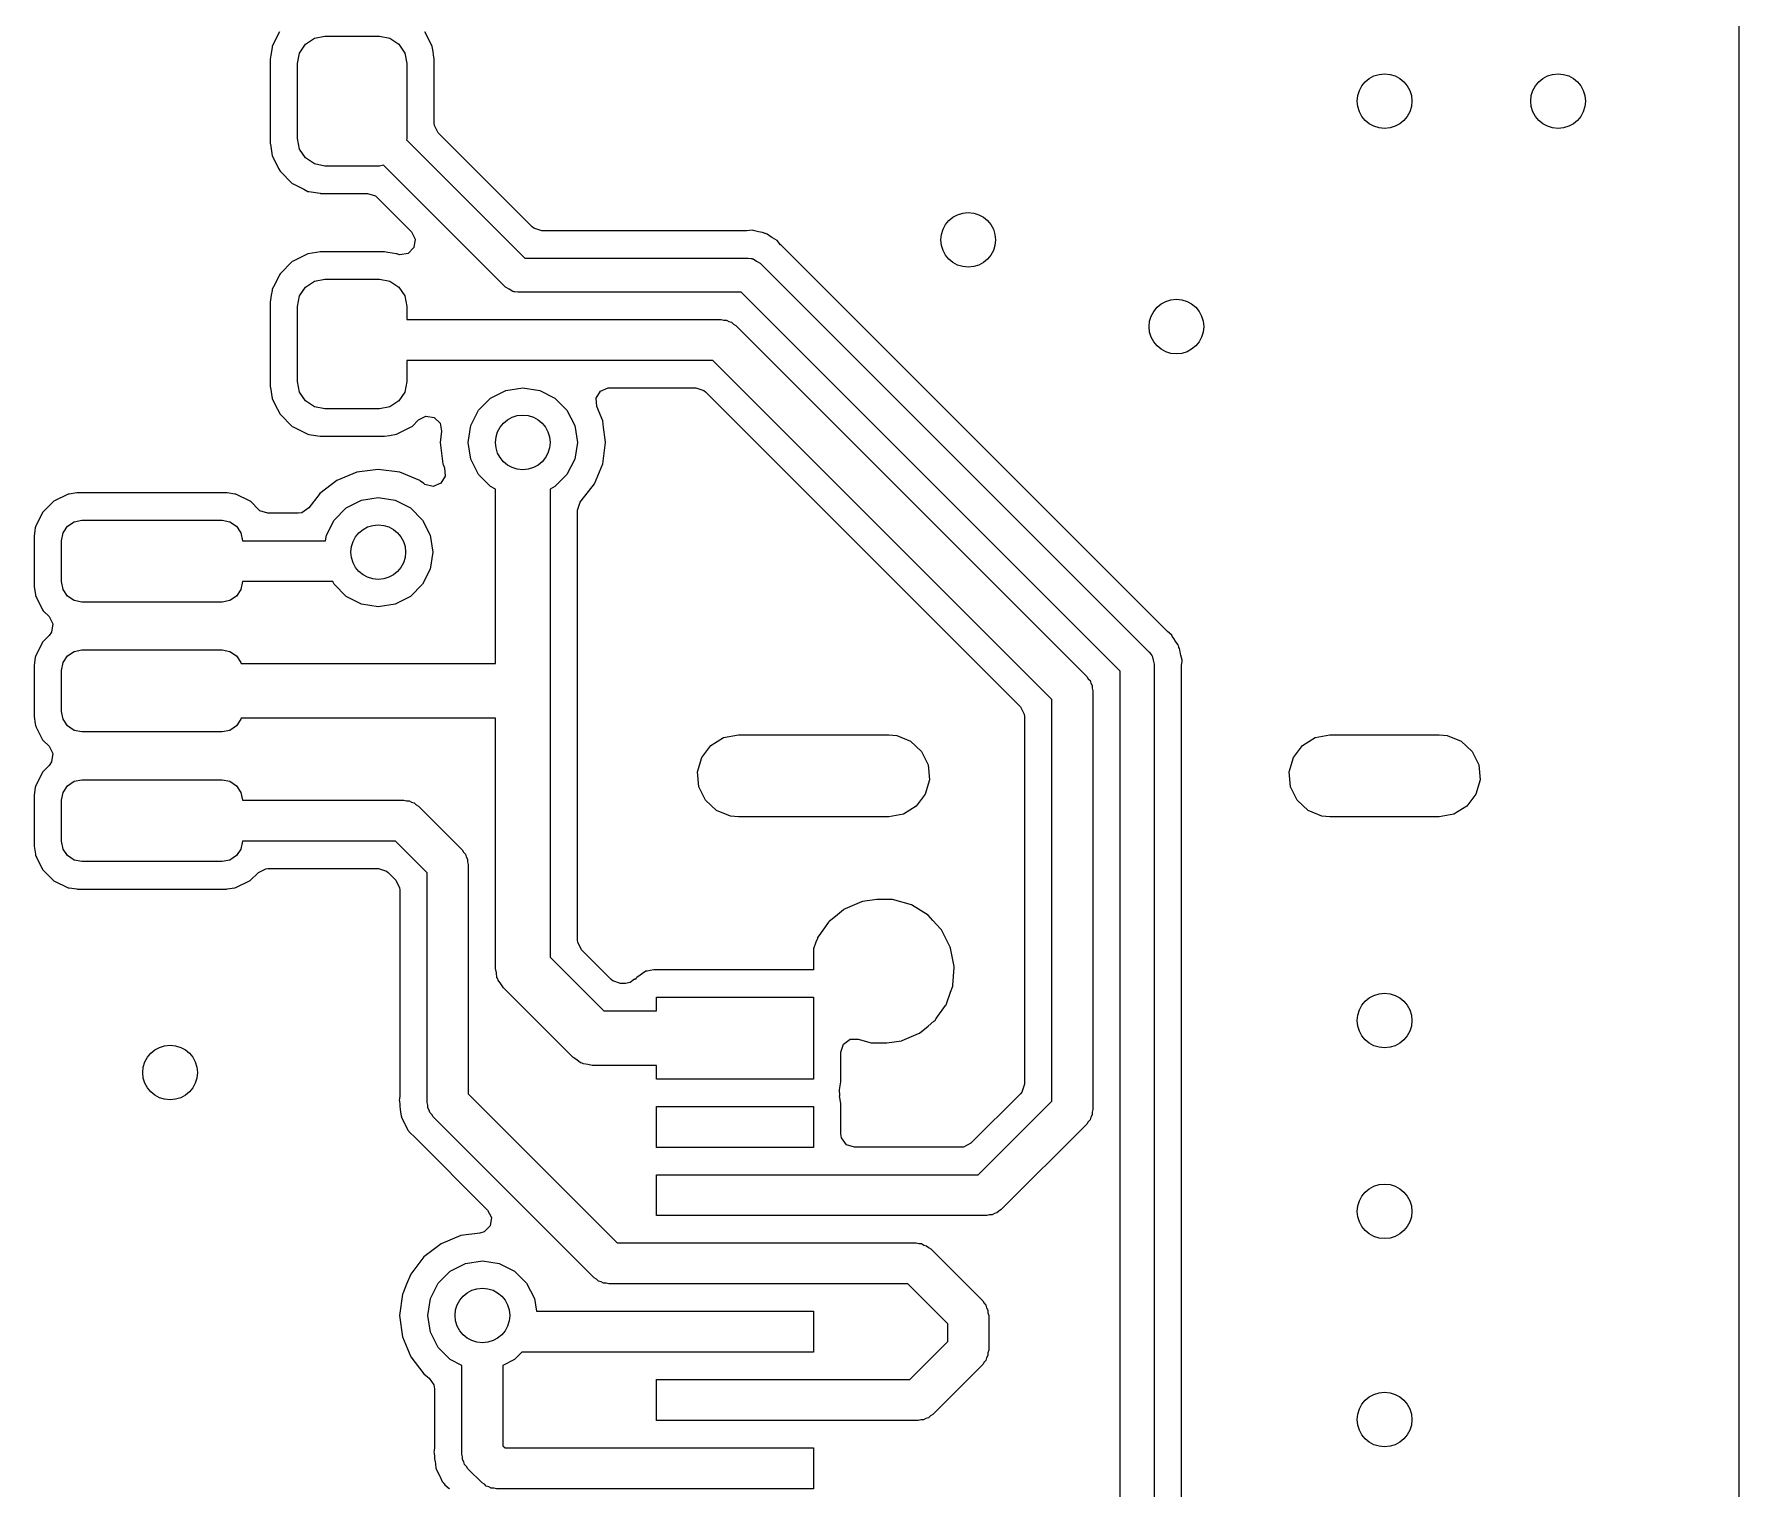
# Model space of a CAD drawing. Extents: x 3.91 to 7.47, y -4.88 to -2.92.
# Drawn here: x 6.9795 to 7.4708, y -4.6675 to -4.2482 of the extents above; entities that cross this region are included whole.
import ezdxf

# ---------------------------------------------------------------- set-up
doc = ezdxf.new("R2010")
doc.units = 0
doc.header["$MEASUREMENT"] = 0
doc.layers.add('BLACK', color=7, linetype='CONTINUOUS')

msp = doc.modelspace()

# ---------------------------------------------------------------- linework, layer by layer
at = {"layer": 'BLACK', "linetype": 'CONTINUOUS'}
for p, q in [((7.47078, -2.91931), (7.47078, -4.87573)), ((7.05023, -4.24758), (7.0486, -4.25076)), ((7.05771, -4.25112), (7.06027, -4.24942)), ((7.06027, -4.24942), (7.06328, -4.24882)), ((7.06328, -4.24882), (7.07903, -4.24882)), ((7.07903, -4.24882), (7.08204, -4.24942)), ((7.08204, -4.24942), (7.0846, -4.25112)), ((7.09291, -4.24921), (7.09208, -4.24758)), ((7.09421, -4.25176), (7.09291, -4.24921)), ((7.04769, -4.2543), (7.04751, -4.25545)), ((7.04805, -4.25206), (7.04769, -4.2543)), ((7.0481, -4.25176), (7.04805, -4.25206)), ((7.04805, -4.25206), (7.04805, -4.25206)), ((7.0486, -4.25076), (7.0481, -4.25176)), ((7.05541, -4.25669), (7.05601, -4.25368)), ((7.05601, -4.25368), (7.05771, -4.25112)), ((7.0846, -4.25112), (7.0863, -4.25368)), ((7.0863, -4.25368), (7.0869, -4.25669)), ((7.09444, -4.25322), (7.09421, -4.25176)), ((7.09459, -4.25415), (7.09444, -4.25322)), ((7.0948, -4.25545), (7.09459, -4.25415)), ((7.04751, -4.25545), (7.04751, -4.27958)), ((7.05541, -4.27834), (7.05541, -4.25669)), ((7.0869, -4.25669), (7.0869, -4.27834)), ((7.0948, -4.2556), (7.0948, -4.25545)), ((7.0948, -4.2739), (7.0948, -4.2556)), ((7.09484, -4.27451), (7.0948, -4.2739)), ((7.05601, -4.28136), (7.05541, -4.27834)), ((7.0869, -4.27834), (7.08683, -4.27871)), ((7.08683, -4.27871), (7.12089, -4.31277)), ((7.09594, -4.27666), (7.09484, -4.27451)), ((7.12302, -4.30374), (7.09594, -4.27666)), ((7.04751, -4.27958), (7.04754, -4.27974)), ((7.04754, -4.27974), (7.04754, -4.27974)), ((7.04754, -4.27974), (7.04757, -4.27997)), ((7.04757, -4.27997), (7.0481, -4.28328)), ((7.0481, -4.28328), (7.04902, -4.28508)), ((7.05771, -4.28391), (7.05601, -4.28136)), ((7.06027, -4.28562), (7.05771, -4.28391)), ((7.04902, -4.28508), (7.04996, -4.28694)), ((7.04996, -4.28694), (7.05037, -4.28773)), ((7.05037, -4.28773), (7.0539, -4.29126)), ((7.06328, -4.28622), (7.06027, -4.28562)), ((7.07903, -4.28622), (7.06328, -4.28622)), ((7.08019, -4.28599), (7.07903, -4.28622)), ((7.11537, -4.32117), (7.08019, -4.28599)), ((7.0539, -4.29126), (7.05417, -4.2914)), ((7.05417, -4.2914), (7.05417, -4.2914)), ((7.05417, -4.2914), (7.05718, -4.29293)), ((7.05718, -4.29293), (7.05835, -4.29353)), ((7.05835, -4.29353), (7.05865, -4.29357)), ((7.05865, -4.29357), (7.05865, -4.29357)), ((7.05865, -4.29357), (7.06189, -4.29409)), ((7.06189, -4.29409), (7.06189, -4.29409)), ((7.06189, -4.29409), (7.06204, -4.29411)), ((7.06204, -4.29411), (7.06335, -4.29411)), ((7.06335, -4.29411), (7.07553, -4.29411)), ((7.07553, -4.29411), (7.07782, -4.29486)), ((7.07782, -4.29486), (7.07829, -4.29525)), ((7.07829, -4.29525), (7.08823, -4.30519)), ((7.12348, -4.30413), (7.12302, -4.30374)), ((7.08823, -4.30519), (7.08932, -4.30734)), ((7.08932, -4.30734), (7.08895, -4.30972)), ((7.12577, -4.30488), (7.12348, -4.30413)), ((7.17894, -4.30488), (7.12577, -4.30488)), ((7.18454, -4.30488), (7.17894, -4.30488)), ((7.18488, -4.30486), (7.18454, -4.30488)), ((7.1864, -4.30473), (7.18488, -4.30486)), ((7.18673, -4.30482), (7.1864, -4.30473)), ((7.18788, -4.30512), (7.18673, -4.30482)), ((7.18821, -4.3052), (7.18788, -4.30512)), ((7.18939, -4.3054), (7.18821, -4.3052)), ((7.18972, -4.30546), (7.18939, -4.3054)), ((7.18939, -4.3054), (7.18939, -4.3054)), ((7.19002, -4.30563), (7.18972, -4.30546)), ((7.19023, -4.30571), (7.19002, -4.30563)), ((7.19044, -4.30581), (7.19023, -4.30571)), ((7.19077, -4.3059), (7.19044, -4.30581)), ((7.19179, -4.30661), (7.19077, -4.3059)), ((7.19202, -4.30678), (7.19179, -4.30661)), ((7.19231, -4.30696), (7.19202, -4.30678)), ((7.19363, -4.30772), (7.19231, -4.30696)), ((7.19462, -4.3089), (7.19363, -4.30772)), ((7.05668, -4.31236), (7.05417, -4.31364)), ((7.05835, -4.31151), (7.05668, -4.31236)), ((7.06086, -4.31111), (7.05835, -4.31151)), ((7.06189, -4.31095), (7.06086, -4.31111)), ((7.06204, -4.31092), (7.06189, -4.31095)), ((7.06189, -4.31095), (7.06189, -4.31095)), ((7.07116, -4.31092), (7.06204, -4.31092)), ((7.08027, -4.31092), (7.07116, -4.31092)), ((7.08042, -4.31095), (7.08027, -4.31092)), ((7.08145, -4.31111), (7.08042, -4.31095)), ((7.08042, -4.31095), (7.08042, -4.31095)), ((7.08396, -4.31151), (7.08145, -4.31111)), ((7.08424, -4.31165), (7.08396, -4.31151)), ((7.08427, -4.31166), (7.08424, -4.31165)), ((7.08486, -4.3118), (7.08427, -4.31166)), ((7.08724, -4.31142), (7.08486, -4.3118)), ((7.08895, -4.30972), (7.08724, -4.31142)), ((7.12089, -4.31277), (7.18527, -4.31277)), ((7.18527, -4.31277), (7.18614, -4.3129)), ((7.18614, -4.3129), (7.18632, -4.31288)), ((7.18632, -4.31288), (7.18642, -4.31294)), ((7.18642, -4.31294), (7.18667, -4.31297)), ((7.18667, -4.31297), (7.18769, -4.31363)), ((7.19485, -4.30915), (7.19462, -4.3089)), ((7.3059, -4.4202), (7.19485, -4.30915)), ((7.05023, -4.31758), (7.04881, -4.32036)), ((7.05037, -4.31731), (7.05023, -4.31758)), ((7.05023, -4.31758), (7.05023, -4.31758)), ((7.0539, -4.31377), (7.05037, -4.31731)), ((7.05417, -4.31364), (7.0539, -4.31377)), ((7.05417, -4.31364), (7.05417, -4.31364)), ((7.18769, -4.31363), (7.18875, -4.31421)), ((7.18875, -4.31421), (7.30084, -4.4263)), ((7.04783, -4.32344), (7.04751, -4.32545)), ((7.04805, -4.32206), (7.04783, -4.32344)), ((7.0481, -4.32176), (7.04805, -4.32206)), ((7.04805, -4.32206), (7.04805, -4.32206)), ((7.04881, -4.32036), (7.0481, -4.32176)), ((7.05601, -4.32368), (7.05771, -4.32112)), ((7.05771, -4.32112), (7.06027, -4.31942)), ((7.06027, -4.31942), (7.06328, -4.31882)), ((7.06328, -4.31882), (7.07903, -4.31882)), ((7.07903, -4.31882), (7.08204, -4.31942)), ((7.08204, -4.31942), (7.0846, -4.32112)), ((7.0846, -4.32112), (7.0863, -4.32368)), ((7.11643, -4.32175), (7.11537, -4.32117)), ((7.11745, -4.32241), (7.11643, -4.32175)), ((7.1177, -4.32245), (7.11745, -4.32241)), ((7.1178, -4.3225), (7.1177, -4.32245)), ((7.11798, -4.32249), (7.1178, -4.3225)), ((7.11885, -4.32261), (7.11798, -4.32249)), ((7.18323, -4.32261), (7.11885, -4.32261)), ((7.29244, -4.43182), (7.18323, -4.32261)), ((7.04751, -4.32545), (7.04751, -4.34958)), ((7.05541, -4.32669), (7.05601, -4.32368)), ((7.05541, -4.34834), (7.05541, -4.32669)), ((7.0863, -4.32368), (7.0869, -4.32669)), ((7.0869, -4.32669), (7.0869, -4.33047)), ((7.0869, -4.33047), (7.17753, -4.33047)), ((7.17753, -4.33047), (7.17828, -4.33067)), ((7.17828, -4.33067), (7.17906, -4.33067)), ((7.17906, -4.33067), (7.17973, -4.33106)), ((7.17973, -4.33106), (7.18048, -4.33126)), ((7.18048, -4.33126), (7.18103, -4.33181)), ((7.18103, -4.33181), (7.18171, -4.3322)), ((7.18171, -4.3322), (7.28285, -4.43334)), ((7.17509, -4.34228), (7.0869, -4.34228)), ((7.0869, -4.34228), (7.0869, -4.34834)), ((7.27277, -4.43996), (7.17509, -4.34228)), ((7.04751, -4.34958), (7.04754, -4.34974)), ((7.04754, -4.34974), (7.04754, -4.34974)), ((7.04754, -4.34974), (7.04759, -4.35009)), ((7.04759, -4.35009), (7.0481, -4.35328)), ((7.05601, -4.35136), (7.05541, -4.34834)), ((7.05771, -4.35391), (7.05601, -4.35136)), ((7.0863, -4.35136), (7.0846, -4.35391)), ((7.0869, -4.34834), (7.0863, -4.35136)), ((7.11105, -4.35314), (7.11544, -4.3509)), ((7.11544, -4.3509), (7.12031, -4.35013)), ((7.12031, -4.35013), (7.12518, -4.3509)), ((7.12518, -4.3509), (7.12957, -4.35314)), ((7.14144, -4.35316), (7.14269, -4.35111)), ((7.14269, -4.35111), (7.14492, -4.35019)), ((7.14492, -4.35019), (7.14523, -4.35017)), ((7.14523, -4.35017), (7.1702, -4.35017)), ((7.1702, -4.35017), (7.17249, -4.35092)), ((7.17249, -4.35092), (7.17296, -4.35131)), ((7.17296, -4.35131), (7.26373, -4.44209)), ((7.0481, -4.35328), (7.04909, -4.35522)), ((7.04909, -4.35522), (7.04964, -4.3563)), ((7.04964, -4.3563), (7.05037, -4.35773)), ((7.05037, -4.35773), (7.0539, -4.36126)), ((7.06027, -4.35562), (7.05771, -4.35391)), ((7.06328, -4.35622), (7.06027, -4.35562)), ((7.07903, -4.35622), (7.06328, -4.35622)), ((7.08204, -4.35562), (7.07903, -4.35622)), ((7.0846, -4.35391), (7.08204, -4.35562)), ((7.10533, -4.36102), (7.10757, -4.35663)), ((7.10757, -4.35663), (7.11105, -4.35314)), ((7.12957, -4.35314), (7.13305, -4.35663)), ((7.13305, -4.35663), (7.13529, -4.36102)), ((7.14162, -4.35556), (7.14144, -4.35316)), ((7.14334, -4.35971), (7.14162, -4.35556)), ((7.0539, -4.36126), (7.05417, -4.3614)), ((7.05417, -4.3614), (7.05417, -4.3614)), ((7.05417, -4.3614), (7.05591, -4.36229)), ((7.05591, -4.36229), (7.05835, -4.36353)), ((7.08396, -4.36353), (7.08701, -4.36197)), ((7.08701, -4.36197), (7.08814, -4.3614)), ((7.08814, -4.3614), (7.08841, -4.36126)), ((7.08814, -4.3614), (7.08814, -4.3614)), ((7.08841, -4.36126), (7.09027, -4.35941)), ((7.09027, -4.35941), (7.09241, -4.35831)), ((7.09241, -4.35831), (7.09479, -4.35869)), ((7.09479, -4.35869), (7.0965, -4.36039)), ((7.09689, -4.36267), (7.09646, -4.36588)), ((7.0965, -4.36039), (7.09689, -4.36267)), ((7.10456, -4.36588), (7.10533, -4.36102)), ((7.13529, -4.36102), (7.13606, -4.36588)), ((7.14358, -4.36155), (7.14334, -4.35971)), ((7.14405, -4.36508), (7.14358, -4.36155)), ((7.05835, -4.36353), (7.05865, -4.36357)), ((7.05865, -4.36357), (7.05865, -4.36357)), ((7.05865, -4.36357), (7.06189, -4.36409)), ((7.06189, -4.36409), (7.06189, -4.36409)), ((7.06189, -4.36409), (7.06204, -4.36411)), ((7.06204, -4.36411), (7.07115, -4.36411)), ((7.07115, -4.36411), (7.08027, -4.36411)), ((7.08027, -4.36411), (7.08042, -4.36409)), ((7.08042, -4.36409), (7.08187, -4.36386)), ((7.08042, -4.36409), (7.08042, -4.36409)), ((7.08187, -4.36386), (7.08396, -4.36353)), ((7.09646, -4.36588), (7.09728, -4.37205)), ((7.10533, -4.37075), (7.10456, -4.36588)), ((7.13606, -4.36588), (7.13529, -4.37075)), ((7.14334, -4.37205), (7.14416, -4.36588)), ((7.14416, -4.36588), (7.14405, -4.36508)), ((7.09728, -4.37205), (7.09737, -4.37229)), ((7.09737, -4.37229), (7.09774, -4.37318)), ((7.10757, -4.37514), (7.10533, -4.37075)), ((7.13529, -4.37075), (7.13305, -4.37514)), ((7.14096, -4.37781), (7.14334, -4.37205)), ((7.06675, -4.37687), (7.06181, -4.38066)), ((7.0725, -4.37448), (7.06675, -4.37687)), ((7.07867, -4.37367), (7.0725, -4.37448)), ((7.08485, -4.37448), (7.07867, -4.37367)), ((7.0906, -4.37687), (7.08485, -4.37448)), ((7.0908, -4.37702), (7.0906, -4.37687)), ((7.09177, -4.37776), (7.0908, -4.37702)), ((7.09793, -4.37558), (7.09667, -4.37764)), ((7.09774, -4.37318), (7.09793, -4.37558)), ((7.11105, -4.37862), (7.10757, -4.37514)), ((7.13305, -4.37514), (7.12957, -4.37862)), ((6.98926, -4.38081), (6.98514, -4.38283)), ((6.98956, -4.38077), (6.98926, -4.38081)), ((6.99183, -4.38043), (6.98956, -4.38077)), ((6.98956, -4.38077), (6.98956, -4.38077)), ((6.99197, -4.38041), (6.99183, -4.38043)), ((6.99183, -4.38043), (6.99183, -4.38043)), ((7.03494, -4.38041), (6.99197, -4.38041)), ((7.03508, -4.38043), (7.03494, -4.38041)), ((7.03733, -4.38076), (7.03508, -4.38043)), ((7.03508, -4.38043), (7.03508, -4.38043)), ((7.03763, -4.3808), (7.03733, -4.38076)), ((7.03733, -4.38076), (7.03733, -4.38076)), ((7.04176, -4.38282), (7.03763, -4.3808)), ((7.06166, -4.38086), (7.05864, -4.38479)), ((7.06181, -4.38066), (7.06166, -4.38086)), ((7.07381, -4.38254), (7.07867, -4.38177)), ((7.07867, -4.38177), (7.08354, -4.38254)), ((7.09211, -4.378), (7.09177, -4.37776)), ((7.09445, -4.37856), (7.09211, -4.378)), ((7.09667, -4.37764), (7.09445, -4.37856)), ((7.11244, -4.37933), (7.11105, -4.37862)), ((7.11244, -4.42964), (7.11244, -4.37933)), ((7.12957, -4.37862), (7.12818, -4.37933)), ((7.12818, -4.37933), (7.12818, -4.46915)), ((7.13717, -4.38274), (7.14096, -4.37781)), ((6.98189, -4.38609), (6.97987, -4.39021)), ((6.98514, -4.38283), (6.98189, -4.38609)), ((7.04199, -4.38305), (7.04176, -4.38282)), ((7.04412, -4.38518), (7.04199, -4.38305)), ((7.04199, -4.38305), (7.04199, -4.38305)), ((7.04458, -4.38557), (7.04412, -4.38518)), ((7.04687, -4.38632), (7.04458, -4.38557)), ((7.05555, -4.38632), (7.04687, -4.38632)), ((7.05665, -4.38616), (7.05555, -4.38632)), ((7.05864, -4.38479), (7.05665, -4.38616)), ((7.06593, -4.38826), (7.06942, -4.38478)), ((7.06942, -4.38478), (7.07381, -4.38254)), ((7.08354, -4.38254), (7.08793, -4.38478)), ((7.08793, -4.38478), (7.09142, -4.38826)), ((7.13608, -4.3854), (7.13682, -4.38311)), ((7.13608, -4.46791), (7.13608, -4.3854)), ((7.13682, -4.38311), (7.13707, -4.38282)), ((7.13707, -4.38282), (7.13717, -4.38274)), ((6.97972, -4.3913), (6.97948, -4.3929)), ((6.97983, -4.39051), (6.97972, -4.3913)), ((6.97987, -4.39021), (6.97983, -4.39051)), ((6.97983, -4.39051), (6.97983, -4.39051)), ((6.98738, -4.39421), (6.98783, -4.39195)), ((6.98783, -4.39195), (6.98911, -4.39003)), ((6.98911, -4.39003), (6.99102, -4.38875)), ((6.99102, -4.38875), (6.99328, -4.3883)), ((6.99328, -4.3883), (7.03364, -4.3883)), ((7.03364, -4.3883), (7.0359, -4.38875)), ((7.0359, -4.38875), (7.03781, -4.39003)), ((7.03781, -4.39003), (7.03909, -4.39195)), ((7.03909, -4.39195), (7.03954, -4.39421)), ((7.0637, -4.39265), (7.06593, -4.38826)), ((7.09142, -4.38826), (7.09365, -4.39265)), ((6.97948, -4.3929), (6.97948, -4.40733)), ((6.98738, -4.40602), (6.98738, -4.39421)), ((7.03954, -4.39421), (7.06345, -4.39421)), ((7.06345, -4.39421), (7.0637, -4.39265)), ((7.09365, -4.39265), (7.09442, -4.39752)), ((7.09442, -4.39752), (7.09365, -4.40238)), ((6.98783, -4.40828), (6.98738, -4.40602)), ((7.03954, -4.40602), (7.03909, -4.40828)), ((7.06555, -4.40602), (7.03954, -4.40602)), ((7.06593, -4.40677), (7.06555, -4.40602)), ((7.06942, -4.41026), (7.06593, -4.40677)), ((7.09142, -4.40677), (7.08793, -4.41026)), ((7.09365, -4.40238), (7.09142, -4.40677)), ((6.97948, -4.40733), (6.9795, -4.40747)), ((6.9795, -4.40747), (6.9795, -4.40747)), ((6.9795, -4.40747), (6.97984, -4.40974)), ((6.97984, -4.40974), (6.97988, -4.41004)), ((6.97988, -4.41004), (6.98001, -4.41031)), ((6.98001, -4.41031), (6.98001, -4.41031)), ((6.98001, -4.41031), (6.98015, -4.41059)), ((6.98015, -4.41059), (6.98191, -4.41416)), ((6.98911, -4.4102), (6.98783, -4.40828)), ((6.99102, -4.41148), (6.98911, -4.4102)), ((6.99328, -4.41193), (6.99102, -4.41148)), ((7.0359, -4.41148), (7.03364, -4.41193)), ((7.03781, -4.4102), (7.0359, -4.41148)), ((7.03909, -4.40828), (7.03781, -4.4102)), ((7.07381, -4.41249), (7.06942, -4.41026)), ((7.08793, -4.41026), (7.08354, -4.41249)), ((6.98191, -4.41416), (6.98213, -4.41439)), ((6.98213, -4.41439), (6.9838, -4.41606)), ((6.9838, -4.41606), (6.9849, -4.4182)), ((7.03364, -4.41193), (6.99328, -4.41193)), ((7.07867, -4.41326), (7.07381, -4.41249)), ((7.08354, -4.41249), (7.07867, -4.41326)), ((6.98381, -4.42157), (6.98189, -4.42349)), ((6.98452, -4.42058), (6.98381, -4.42157)), ((6.9849, -4.4182), (6.98452, -4.42058)), ((7.30615, -4.42043), (7.3059, -4.4202)), ((7.30732, -4.42141), (7.30615, -4.42043)), ((7.3075, -4.42171), (7.30732, -4.42141)), ((6.98189, -4.42349), (6.97987, -4.42761)), ((6.98911, -4.42744), (6.99102, -4.42616)), ((6.99102, -4.42616), (6.99328, -4.42571)), ((6.99328, -4.42571), (7.03364, -4.42571)), ((7.03364, -4.42571), (7.0359, -4.42616)), ((7.0359, -4.42616), (7.03781, -4.42744)), ((7.30084, -4.4263), (7.30136, -4.427)), ((7.30809, -4.42274), (7.3075, -4.42171)), ((7.30827, -4.42303), (7.30809, -4.42274)), ((7.30915, -4.42428), (7.30827, -4.42303)), ((7.30924, -4.42461), (7.30915, -4.42428)), ((7.30934, -4.42482), (7.30924, -4.42461)), ((7.30941, -4.42503), (7.30934, -4.42482)), ((7.30958, -4.42533), (7.30941, -4.42503)), ((7.30964, -4.42566), (7.30958, -4.42533)), ((7.30985, -4.42683), (7.30964, -4.42566)), ((7.30964, -4.42566), (7.30964, -4.42566)), ((6.97963, -4.4293), (6.97948, -4.4303)), ((6.97948, -4.4303), (6.97948, -4.44473)), ((6.97983, -4.42791), (6.97963, -4.4293)), ((6.97987, -4.42761), (6.97983, -4.42791)), ((6.97983, -4.42791), (6.97983, -4.42791)), ((6.98738, -4.43161), (6.98783, -4.42935)), ((6.98783, -4.42935), (6.98911, -4.42744)), ((7.03781, -4.42744), (7.03909, -4.42935)), ((7.03909, -4.42935), (7.03915, -4.42964)), ((7.03915, -4.42964), (7.11244, -4.42964)), ((7.30136, -4.427), (7.3015, -4.42712)), ((7.3015, -4.42712), (7.30153, -4.42723)), ((7.30153, -4.42723), (7.30168, -4.42743)), ((7.30168, -4.42743), (7.30194, -4.42862)), ((7.30194, -4.42862), (7.30228, -4.42978)), ((7.30228, -4.42978), (7.30228, -4.67635)), ((7.30992, -4.42717), (7.30985, -4.42683)), ((7.31032, -4.42864), (7.30992, -4.42717)), ((7.31017, -4.43051), (7.31019, -4.43017)), ((7.31017, -4.67562), (7.31017, -4.43051)), ((7.31019, -4.43017), (7.31029, -4.42898)), ((7.31029, -4.42898), (7.31032, -4.42864)), ((6.98738, -4.44342), (6.98738, -4.43161)), ((7.28285, -4.43334), (7.28324, -4.43401)), ((7.28324, -4.43401), (7.28379, -4.43456)), ((7.28379, -4.43456), (7.28399, -4.43532)), ((7.28399, -4.43532), (7.28438, -4.43599)), ((7.28438, -4.43599), (7.28438, -4.43677)), ((7.29244, -4.67432), (7.29244, -4.43182)), ((7.27277, -4.55574), (7.27277, -4.43996)), ((7.28438, -4.43677), (7.28458, -4.43752)), ((7.28458, -4.43752), (7.28458, -4.55819)), ((6.97948, -4.44473), (6.9795, -4.44487)), ((6.9795, -4.44487), (6.9795, -4.44487)), ((6.9795, -4.44487), (6.97982, -4.44702)), ((6.98783, -4.44568), (6.98738, -4.44342)), ((6.98911, -4.4476), (6.98783, -4.44568)), ((7.03909, -4.44568), (7.03781, -4.4476)), ((7.03915, -4.44539), (7.03909, -4.44568)), ((7.11244, -4.44539), (7.03915, -4.44539)), ((7.11244, -4.46914), (7.11244, -4.44539)), ((7.26373, -4.44209), (7.26483, -4.44424)), ((7.26483, -4.44424), (7.26488, -4.44485)), ((7.26488, -4.44485), (7.26488, -4.55086)), ((6.97982, -4.44702), (6.97988, -4.44744)), ((6.97988, -4.44744), (6.98001, -4.44771)), ((6.98001, -4.44771), (6.98001, -4.44771)), ((6.98001, -4.44771), (6.98011, -4.44792)), ((6.98011, -4.44792), (6.98191, -4.45157)), ((6.99102, -4.44888), (6.98911, -4.4476)), ((6.99328, -4.44933), (6.99102, -4.44888)), ((7.03364, -4.44933), (6.99328, -4.44933)), ((7.0359, -4.44888), (7.03364, -4.44933)), ((7.03781, -4.4476), (7.0359, -4.44888)), ((7.17452, -4.45324), (7.1782, -4.45097)), ((7.1782, -4.45097), (7.18245, -4.45017)), ((7.18245, -4.45017), (7.22576, -4.45017)), ((7.22576, -4.45017), (7.22806, -4.4504)), ((7.22806, -4.4504), (7.23207, -4.452)), ((7.34499, -4.45324), (7.34867, -4.45097)), ((7.34867, -4.45097), (7.35293, -4.45017)), ((7.35293, -4.45017), (7.38442, -4.45017)), ((7.38442, -4.45017), (7.38672, -4.4504)), ((7.38672, -4.4504), (7.39073, -4.452)), ((6.98191, -4.45157), (6.98213, -4.45179)), ((6.98213, -4.45179), (6.9838, -4.45346)), ((6.9838, -4.45346), (6.9849, -4.4556)), ((6.9849, -4.4556), (6.98452, -4.45798)), ((7.1719, -4.45668), (7.17452, -4.45324)), ((7.23207, -4.452), (7.23524, -4.45494)), ((7.23524, -4.45494), (7.23714, -4.45883)), ((7.34238, -4.45668), (7.34499, -4.45324)), ((7.39073, -4.452), (7.3939, -4.45494)), ((7.3939, -4.45494), (7.3958, -4.45883)), ((6.98189, -4.46089), (6.97987, -4.46502)), ((6.98381, -4.45897), (6.98189, -4.46089)), ((6.98452, -4.45798), (6.98381, -4.45897)), ((7.1707, -4.46083), (7.1719, -4.45668)), ((7.17107, -4.46514), (7.1707, -4.46083)), ((7.23714, -4.45883), (7.23752, -4.46314)), ((7.34117, -4.46083), (7.34238, -4.45668)), ((7.34155, -4.46514), (7.34117, -4.46083)), ((7.3958, -4.45883), (7.39618, -4.46314)), ((6.97983, -4.46532), (6.9795, -4.46756)), ((6.97987, -4.46502), (6.97983, -4.46532)), ((6.97983, -4.46532), (6.97983, -4.46532)), ((6.98783, -4.46675), (6.98911, -4.46484)), ((6.98911, -4.46484), (6.99102, -4.46356)), ((6.99102, -4.46356), (6.99328, -4.46311)), ((6.99328, -4.46311), (7.03364, -4.46311)), ((7.03364, -4.46311), (7.0359, -4.46356)), ((7.0359, -4.46356), (7.03781, -4.46484)), ((7.03781, -4.46484), (7.03909, -4.46675)), ((7.17297, -4.46903), (7.17107, -4.46514)), ((7.23752, -4.46314), (7.23631, -4.46729)), ((7.34344, -4.46903), (7.34155, -4.46514)), ((7.39618, -4.46314), (7.39497, -4.46729)), ((6.9795, -4.46756), (6.97948, -4.46771)), ((6.97948, -4.46771), (6.97948, -4.48213)), ((6.98738, -4.46901), (6.98783, -4.46675)), ((6.98738, -4.48082), (6.98738, -4.46901)), ((7.03909, -4.46675), (7.03954, -4.46901)), ((7.03954, -4.46901), (7.08608, -4.46901)), ((7.08608, -4.46901), (7.08683, -4.46921)), ((7.08683, -4.46921), (7.0876, -4.46921)), ((7.0876, -4.46921), (7.08828, -4.4696)), ((7.08828, -4.4696), (7.08903, -4.4698)), ((7.08903, -4.4698), (7.08958, -4.47035)), ((7.08958, -4.47035), (7.09025, -4.47074)), ((7.09025, -4.47074), (7.10285, -4.48334)), ((7.11244, -4.51752), (7.11244, -4.46914)), ((7.12818, -4.46915), (7.12818, -4.51426)), ((7.13608, -4.50937), (7.13608, -4.46791)), ((7.17614, -4.47197), (7.17297, -4.46903)), ((7.2337, -4.47073), (7.23001, -4.473)), ((7.23631, -4.46729), (7.2337, -4.47073)), ((7.34662, -4.47197), (7.34344, -4.46903)), ((7.39236, -4.47073), (7.38867, -4.473)), ((7.39497, -4.46729), (7.39236, -4.47073)), ((7.18016, -4.47357), (7.17614, -4.47197)), ((7.18245, -4.4738), (7.18016, -4.47357)), ((7.22576, -4.4738), (7.18245, -4.4738)), ((7.23001, -4.473), (7.22576, -4.4738)), ((7.35063, -4.47357), (7.34662, -4.47197)), ((7.35293, -4.4738), (7.35063, -4.47357)), ((7.38442, -4.4738), (7.35293, -4.4738)), ((7.38867, -4.473), (7.38442, -4.4738)), ((6.97948, -4.48213), (6.9795, -4.48227)), ((6.9795, -4.48227), (6.97984, -4.48454)), ((6.9795, -4.48227), (6.9795, -4.48227)), ((6.97984, -4.48454), (6.97988, -4.48484)), ((6.97988, -4.48484), (6.98001, -4.48512)), ((6.98001, -4.48512), (6.98001, -4.48512)), ((6.98001, -4.48512), (6.98024, -4.48558)), ((6.98783, -4.48308), (6.98738, -4.48082)), ((6.98911, -4.485), (6.98783, -4.48308)), ((6.99102, -4.48628), (6.98911, -4.485)), ((7.03781, -4.485), (7.0359, -4.48628)), ((7.03909, -4.48308), (7.03781, -4.485)), ((7.03954, -4.48082), (7.03909, -4.48308)), ((7.08363, -4.48082), (7.03954, -4.48082)), ((7.09277, -4.48996), (7.08363, -4.48082)), ((7.10285, -4.48334), (7.10324, -4.48401)), ((7.10324, -4.48401), (7.10379, -4.48456)), ((7.10379, -4.48456), (7.10399, -4.48532)), ((7.10399, -4.48532), (7.10438, -4.48599)), ((6.98024, -4.48558), (6.98191, -4.48897)), ((6.98191, -4.48897), (6.98213, -4.4892)), ((6.98213, -4.4892), (6.9828, -4.48986)), ((6.9828, -4.48986), (6.98516, -4.49221)), ((6.99328, -4.48673), (6.99102, -4.48628)), ((7.03364, -4.48673), (6.99328, -4.48673)), ((7.0359, -4.48628), (7.03364, -4.48673)), ((7.04178, -4.4922), (7.04411, -4.48986)), ((7.04411, -4.48986), (7.04626, -4.48877)), ((7.04626, -4.48877), (7.04687, -4.48872)), ((7.04687, -4.48872), (7.07875, -4.48872)), ((7.07875, -4.48872), (7.08104, -4.48946)), ((7.08104, -4.48946), (7.0815, -4.48986)), ((7.0815, -4.48986), (7.08373, -4.49209)), ((7.09277, -4.55612), (7.09277, -4.48996)), ((7.10438, -4.48599), (7.10438, -4.48677)), ((7.10438, -4.48677), (7.10458, -4.48752)), ((7.10458, -4.48752), (7.10458, -4.55367)), ((6.98516, -4.49221), (6.98928, -4.49423)), ((6.98928, -4.49423), (6.98958, -4.49427)), ((6.98958, -4.49427), (6.98958, -4.49427)), ((6.98958, -4.49427), (6.99183, -4.4946)), ((6.99183, -4.4946), (6.99183, -4.4946)), ((6.99183, -4.4946), (6.99197, -4.49462)), ((6.99197, -4.49462), (7.03494, -4.49462)), ((7.03494, -4.49462), (7.03508, -4.4946)), ((7.03508, -4.4946), (7.03736, -4.49427)), ((7.03508, -4.4946), (7.03508, -4.4946)), ((7.03736, -4.49427), (7.03766, -4.49422)), ((7.03736, -4.49427), (7.03736, -4.49427)), ((7.03766, -4.49422), (7.04178, -4.4922)), ((7.08373, -4.49209), (7.08483, -4.49424)), ((7.08483, -4.49424), (7.08488, -4.49485)), ((7.08488, -4.49485), (7.08488, -4.55423)), ((7.21793, -4.49828), (7.21322, -4.50032)), ((7.21818, -4.49817), (7.21793, -4.49828)), ((7.21793, -4.49828), (7.21793, -4.49828)), ((7.22237, -4.4976), (7.21818, -4.49817)), ((7.22644, -4.4976), (7.22237, -4.4976)), ((7.22651, -4.4976), (7.22644, -4.4976)), ((7.22664, -4.49761), (7.22651, -4.4976)), ((7.22651, -4.4976), (7.22651, -4.4976)), ((7.22684, -4.49763), (7.22664, -4.49761)), ((7.22664, -4.49761), (7.22664, -4.49761)), ((7.23229, -4.49921), (7.22684, -4.49763)), ((7.2371, -4.50219), (7.23229, -4.49921)), ((7.20842, -4.50421), (7.20562, -4.50814)), ((7.20857, -4.50399), (7.20842, -4.50421)), ((7.21039, -4.50251), (7.20857, -4.50399)), ((7.21277, -4.50059), (7.21039, -4.50251)), ((7.21297, -4.50042), (7.21277, -4.50059)), ((7.21277, -4.50059), (7.21277, -4.50059)), ((7.21322, -4.50032), (7.21297, -4.50042)), ((7.23851, -4.50372), (7.2371, -4.50219)), ((7.24076, -4.50617), (7.23851, -4.50372)), ((7.13613, -4.50998), (7.13608, -4.50937)), ((7.13722, -4.51213), (7.13613, -4.50998)), ((7.20479, -4.50998), (7.20411, -4.51188)), ((7.2052, -4.50886), (7.20479, -4.50998)), ((7.20529, -4.50861), (7.2052, -4.50886)), ((7.2052, -4.50886), (7.2052, -4.50886)), ((7.20562, -4.50814), (7.20529, -4.50861)), ((7.24094, -4.50637), (7.24076, -4.50617)), ((7.24076, -4.50617), (7.24076, -4.50617)), ((7.24351, -4.51142), (7.24094, -4.50637)), ((7.12818, -4.51426), (7.14363, -4.5297)), ((7.14576, -4.52067), (7.13722, -4.51213)), ((7.20411, -4.51188), (7.20411, -4.51789)), ((7.24357, -4.51168), (7.24351, -4.51142)), ((7.24454, -4.51649), (7.24357, -4.51168)), ((7.11273, -4.5188), (7.11244, -4.51752)), ((7.11287, -4.52011), (7.11273, -4.5188)), ((7.15575, -4.51833), (7.15314, -4.52007)), ((7.15613, -4.51825), (7.15575, -4.51833)), ((7.15702, -4.51808), (7.15613, -4.51825)), ((7.15613, -4.51825), (7.15613, -4.51825)), ((7.15805, -4.51787), (7.15702, -4.51808)), ((7.15883, -4.51787), (7.15805, -4.51787)), ((7.15883, -4.51789), (7.15883, -4.51787)), ((7.20411, -4.51789), (7.15883, -4.51789)), ((7.24424, -4.52229), (7.24462, -4.51724)), ((7.24464, -4.51697), (7.24454, -4.51649)), ((7.24462, -4.51724), (7.24464, -4.51697)), ((7.24462, -4.51724), (7.24462, -4.51724)), ((7.11311, -4.52049), (7.11287, -4.52011)), ((7.11321, -4.52093), (7.11311, -4.52049)), ((7.11403, -4.52196), (7.11321, -4.52093)), ((7.11473, -4.52307), (7.11403, -4.52196)), ((7.1348, -4.54314), (7.11473, -4.52307)), ((7.14622, -4.52106), (7.14576, -4.52067)), ((7.14851, -4.52181), (7.14622, -4.52106)), ((7.1499, -4.52181), (7.14851, -4.52181)), ((7.15125, -4.52157), (7.1499, -4.52181)), ((7.15254, -4.52055), (7.15125, -4.52157)), ((7.15266, -4.52066), (7.15254, -4.52055)), ((7.15293, -4.52039), (7.15266, -4.52066)), ((7.15314, -4.52007), (7.15293, -4.52039)), ((7.24239, -4.52771), (7.2436, -4.52435)), ((7.2436, -4.52435), (7.24422, -4.52263)), ((7.24422, -4.52263), (7.24424, -4.52229)), ((7.14363, -4.5297), (7.15883, -4.5297)), ((7.15883, -4.5297), (7.15883, -4.52576)), ((7.15883, -4.52576), (7.20411, -4.52576)), ((7.20411, -4.52576), (7.20411, -4.54939)), ((7.23946, -4.53196), (7.24215, -4.52818)), ((7.24215, -4.52818), (7.2423, -4.52796)), ((7.24215, -4.52818), (7.24215, -4.52818)), ((7.2423, -4.52796), (7.24239, -4.52771)), ((7.24239, -4.52771), (7.24239, -4.52771)), ((7.23461, -4.53615), (7.23714, -4.5341)), ((7.23714, -4.5341), (7.23881, -4.53275)), ((7.23881, -4.53275), (7.23902, -4.53258)), ((7.23881, -4.53275), (7.23881, -4.53275)), ((7.23902, -4.53258), (7.23946, -4.53196)), ((7.212, -4.5416), (7.21275, -4.5393)), ((7.21275, -4.5393), (7.21469, -4.53789)), ((7.21469, -4.53789), (7.21699, -4.53785)), ((7.21699, -4.53785), (7.22074, -4.53894)), ((7.22074, -4.53894), (7.22095, -4.53896)), ((7.22095, -4.53896), (7.22095, -4.53896)), ((7.22095, -4.53896), (7.22107, -4.53897)), ((7.22107, -4.53897), (7.22107, -4.53897)), ((7.22107, -4.53897), (7.22114, -4.53897)), ((7.22114, -4.53897), (7.22521, -4.53897)), ((7.22521, -4.53897), (7.22941, -4.5384)), ((7.22941, -4.5384), (7.22965, -4.53829)), ((7.22965, -4.53829), (7.23437, -4.53625)), ((7.22965, -4.53829), (7.22965, -4.53829)), ((7.23437, -4.53625), (7.23461, -4.53615)), ((7.23437, -4.53625), (7.23437, -4.53625)), ((7.13591, -4.54384), (7.1348, -4.54314)), ((7.13694, -4.54467), (7.13591, -4.54384)), ((7.212, -4.55016), (7.212, -4.5416)), ((7.13738, -4.54477), (7.13694, -4.54467)), ((7.13777, -4.54501), (7.13738, -4.54477)), ((7.13907, -4.54516), (7.13777, -4.54501)), ((7.14035, -4.54545), (7.13907, -4.54516)), ((7.15883, -4.54545), (7.14035, -4.54545)), ((7.15883, -4.54939), (7.15883, -4.54545)), ((7.20411, -4.54939), (7.15883, -4.54939)), ((7.08488, -4.55423), (7.08479, -4.55505)), ((7.10458, -4.55367), (7.14754, -4.59663)), ((7.21154, -4.55247), (7.212, -4.55016)), ((7.21167, -4.55416), (7.21154, -4.55247)), ((7.21154, -4.55247), (7.21154, -4.55247)), ((7.21154, -4.55418), (7.21167, -4.55416)), ((7.212, -4.55648), (7.21154, -4.55418)), ((7.26373, -4.55361), (7.24944, -4.56791)), ((7.26413, -4.55315), (7.26373, -4.55361)), ((7.26488, -4.55086), (7.26413, -4.55315)), ((7.08479, -4.55505), (7.0847, -4.55546)), ((7.0847, -4.55546), (7.08474, -4.55578)), ((7.08474, -4.55578), (7.08485, -4.55671)), ((7.08485, -4.55671), (7.08486, -4.55695)), ((7.08486, -4.55695), (7.08486, -4.55695)), ((7.08486, -4.55695), (7.08488, -4.55711)), ((7.08488, -4.55711), (7.08488, -4.55727)), ((7.08488, -4.55727), (7.0849, -4.55742)), ((7.0849, -4.55742), (7.0849, -4.55743)), ((7.0849, -4.55743), (7.08499, -4.55798)), ((7.08499, -4.55798), (7.08502, -4.55816)), ((7.08502, -4.55816), (7.08518, -4.55955)), ((7.09297, -4.55687), (7.09277, -4.55612)), ((7.09297, -4.55765), (7.09297, -4.55687)), ((7.09336, -4.55832), (7.09297, -4.55765)), ((7.09356, -4.55907), (7.09336, -4.55832)), ((7.09411, -4.55962), (7.09356, -4.55907)), ((7.15883, -4.56907), (7.15883, -4.55726)), ((7.15883, -4.55726), (7.20411, -4.55726)), ((7.20411, -4.55726), (7.20411, -4.56907)), ((7.212, -4.56515), (7.212, -4.55648)), ((7.25156, -4.57695), (7.27277, -4.55574)), ((7.28458, -4.55819), (7.28438, -4.55894)), ((7.28438, -4.55894), (7.28438, -4.55971)), ((7.08518, -4.55955), (7.08524, -4.56002)), ((7.08524, -4.56002), (7.08537, -4.5603)), ((7.08537, -4.5603), (7.08539, -4.56035)), ((7.08539, -4.56035), (7.08544, -4.56065)), ((7.08544, -4.56065), (7.08633, -4.56231)), ((7.08633, -4.56231), (7.08642, -4.56247)), ((7.08642, -4.56247), (7.08712, -4.56394)), ((7.08712, -4.56394), (7.08712, -4.56394)), ((7.08712, -4.56394), (7.08723, -4.56416)), ((7.08723, -4.56416), (7.08736, -4.56432)), ((7.0945, -4.5603), (7.09411, -4.55962)), ((7.14092, -4.60671), (7.0945, -4.5603)), ((7.28285, -4.56236), (7.25819, -4.58703)), ((7.28324, -4.56169), (7.28285, -4.56236)), ((7.28379, -4.56114), (7.28324, -4.56169)), ((7.28399, -4.56039), (7.28379, -4.56114)), ((7.28438, -4.55971), (7.28399, -4.56039)), ((7.08736, -4.56432), (7.08742, -4.56438)), ((7.08742, -4.56438), (7.08747, -4.56443)), ((7.08747, -4.56443), (7.0875, -4.56447)), ((7.0875, -4.56447), (7.08762, -4.56469)), ((7.08762, -4.56469), (7.08786, -4.56491)), ((7.08786, -4.56491), (7.08786, -4.56491)), ((7.08786, -4.56491), (7.08907, -4.56603)), ((7.08907, -4.56603), (7.08918, -4.56614)), ((7.08918, -4.56614), (7.11019, -4.58715)), ((7.20411, -4.56907), (7.15883, -4.56907)), ((7.21219, -4.56636), (7.212, -4.56515)), ((7.21361, -4.56831), (7.21219, -4.56636)), ((7.2159, -4.56905), (7.21361, -4.56831)), ((7.24668, -4.56905), (7.2159, -4.56905)), ((7.24729, -4.569), (7.24668, -4.56905)), ((7.24944, -4.56791), (7.24729, -4.569)), ((7.15883, -4.57695), (7.25156, -4.57695)), ((7.15883, -4.58876), (7.15883, -4.57695)), ((7.11019, -4.58715), (7.11128, -4.58929)), ((7.25476, -4.58856), (7.25401, -4.58876)), ((7.25554, -4.58856), (7.25476, -4.58856)), ((7.25621, -4.58817), (7.25554, -4.58856)), ((7.25696, -4.58797), (7.25621, -4.58817)), ((7.25751, -4.58742), (7.25696, -4.58797)), ((7.25819, -4.58703), (7.25751, -4.58742)), ((7.1092, -4.59338), (7.10794, -4.59377)), ((7.1109, -4.59167), (7.1092, -4.59338)), ((7.11128, -4.58929), (7.1109, -4.59167)), ((7.25401, -4.58876), (7.15883, -4.58876)), ((7.09675, -4.59687), (7.09181, -4.60066)), ((7.1025, -4.59448), (7.09675, -4.59687)), ((7.10794, -4.59377), (7.1025, -4.59448)), ((7.14754, -4.59663), (7.23369, -4.59663)), ((7.23369, -4.59663), (7.23445, -4.59683)), ((7.23445, -4.59683), (7.23522, -4.59683)), ((7.23522, -4.59683), (7.2359, -4.59722)), ((7.2359, -4.59722), (7.23665, -4.59742)), ((7.23665, -4.59742), (7.2372, -4.59797)), ((7.2372, -4.59797), (7.23787, -4.59836)), ((7.23787, -4.59836), (7.25285, -4.61334)), ((7.09181, -4.60066), (7.08802, -4.60559)), ((7.09942, -4.60478), (7.10381, -4.60254)), ((7.10381, -4.60254), (7.10867, -4.60177)), ((7.10867, -4.60177), (7.11354, -4.60254)), ((7.11354, -4.60254), (7.11793, -4.60478)), ((7.08802, -4.60559), (7.08683, -4.60848)), ((7.0937, -4.61265), (7.09593, -4.60826)), ((7.09593, -4.60826), (7.09942, -4.60478)), ((7.11793, -4.60478), (7.12142, -4.60826)), ((7.12142, -4.60826), (7.12365, -4.61265)), ((7.14159, -4.6071), (7.14092, -4.60671)), ((7.14214, -4.60765), (7.14159, -4.6071)), ((7.14289, -4.60785), (7.14214, -4.60765)), ((7.14356, -4.60824), (7.14289, -4.60785)), ((7.14434, -4.60824), (7.14356, -4.60824)), ((7.14509, -4.60844), (7.14434, -4.60824)), ((7.08564, -4.61135), (7.08483, -4.61752)), ((7.0858, -4.61096), (7.08564, -4.61135)), ((7.08683, -4.60848), (7.0858, -4.61096)), ((7.09293, -4.61752), (7.0937, -4.61265)), ((7.12365, -4.61265), (7.12423, -4.61632)), ((7.23125, -4.60844), (7.14509, -4.60844)), ((7.24277, -4.61996), (7.23125, -4.60844)), ((7.08483, -4.61752), (7.08564, -4.62369)), ((7.0937, -4.62238), (7.09293, -4.61752)), ((7.12423, -4.61632), (7.20411, -4.61632)), ((7.20411, -4.61632), (7.20411, -4.62813)), ((7.25285, -4.61334), (7.25324, -4.61401)), ((7.25324, -4.61401), (7.25379, -4.61456)), ((7.25379, -4.61456), (7.25399, -4.61532)), ((7.25399, -4.61532), (7.25438, -4.61599)), ((7.25438, -4.61599), (7.25438, -4.61677)), ((7.25438, -4.61677), (7.25458, -4.61752)), ((7.25458, -4.61752), (7.25458, -4.62752)), ((7.09593, -4.62677), (7.0937, -4.62238)), ((7.24277, -4.62507), (7.24277, -4.61996)), ((7.08564, -4.62369), (7.08802, -4.62944)), ((7.09942, -4.63026), (7.09593, -4.62677)), ((7.23184, -4.636), (7.24277, -4.62507)), ((7.25458, -4.62752), (7.25438, -4.62827)), ((7.08802, -4.62944), (7.09181, -4.63438)), ((7.10277, -4.63196), (7.09942, -4.63026)), ((7.10277, -4.65752), (7.10277, -4.63196)), ((7.11793, -4.63026), (7.11458, -4.63196)), ((7.11458, -4.63196), (7.11458, -4.65507)), ((7.12006, -4.62813), (7.11793, -4.63026)), ((7.20411, -4.62813), (7.12006, -4.62813)), ((7.25285, -4.63169), (7.23846, -4.64608)), ((7.25324, -4.63102), (7.25285, -4.63169)), ((7.25379, -4.63047), (7.25324, -4.63102)), ((7.25399, -4.62972), (7.25379, -4.63047)), ((7.25438, -4.62905), (7.25399, -4.62972)), ((7.25438, -4.62827), (7.25438, -4.62905)), ((7.09181, -4.63438), (7.09286, -4.63519)), ((7.09286, -4.63519), (7.09335, -4.63556)), ((7.09335, -4.63556), (7.09472, -4.63754)), ((7.09472, -4.63754), (7.09488, -4.63865)), ((7.15883, -4.64781), (7.15883, -4.636)), ((7.15883, -4.636), (7.23184, -4.636)), ((7.09488, -4.63865), (7.09488, -4.65563)), ((7.23504, -4.64761), (7.23429, -4.64781)), ((7.23581, -4.64761), (7.23504, -4.64761)), ((7.23649, -4.64722), (7.23581, -4.64761)), ((7.23724, -4.64702), (7.23649, -4.64722)), ((7.23779, -4.64647), (7.23724, -4.64702)), ((7.23846, -4.64608), (7.23779, -4.64647)), ((7.23429, -4.64781), (7.15883, -4.64781)), ((7.09479, -4.65645), (7.0947, -4.65686)), ((7.0947, -4.65686), (7.09474, -4.65718)), ((7.09474, -4.65718), (7.09485, -4.65811)), ((7.09488, -4.65563), (7.09479, -4.65645)), ((7.10297, -4.65827), (7.10277, -4.65752)), ((7.11458, -4.65507), (7.1152, -4.65569)), ((7.1152, -4.65569), (7.20411, -4.65569)), ((7.20411, -4.65569), (7.20411, -4.6675)), ((7.09485, -4.65811), (7.09486, -4.65834)), ((7.09486, -4.65834), (7.09486, -4.65834)), ((7.09486, -4.65834), (7.09488, -4.6585)), ((7.09488, -4.6585), (7.09488, -4.65866)), ((7.09488, -4.65866), (7.0949, -4.65882)), ((7.0949, -4.65882), (7.0949, -4.65882)), ((7.0949, -4.65882), (7.09499, -4.65937)), ((7.09499, -4.65937), (7.09502, -4.65955)), ((7.09502, -4.65955), (7.09524, -4.66142)), ((7.09524, -4.66142), (7.09537, -4.66169)), ((7.09537, -4.66169), (7.09539, -4.66175)), ((7.09539, -4.66175), (7.09544, -4.66205)), ((7.09544, -4.66205), (7.09633, -4.6637)), ((7.10297, -4.65905), (7.10297, -4.65827)), ((7.10336, -4.65972), (7.10297, -4.65905)), ((7.10356, -4.66047), (7.10336, -4.65972)), ((7.10411, -4.66102), (7.10356, -4.66047)), ((7.1045, -4.66169), (7.10411, -4.66102)), ((7.10857, -4.66577), (7.1045, -4.66169)), ((7.09633, -4.6637), (7.09642, -4.66387)), ((7.09642, -4.66387), (7.09712, -4.66534)), ((7.09712, -4.66534), (7.09712, -4.66534)), ((7.09712, -4.66534), (7.09723, -4.66556)), ((7.09723, -4.66556), (7.09736, -4.66572)), ((7.09736, -4.66572), (7.09742, -4.66578)), ((7.09742, -4.66578), (7.09747, -4.66583)), ((7.09747, -4.66583), (7.0975, -4.66587)), ((7.0975, -4.66587), (7.09762, -4.66609)), ((7.09762, -4.66609), (7.09786, -4.66631)), ((7.09786, -4.66631), (7.09786, -4.66631)), ((7.09786, -4.66631), (7.09907, -4.66743)), ((7.10925, -4.66616), (7.10857, -4.66577)), ((7.1098, -4.66671), (7.10925, -4.66616)), ((7.11055, -4.66691), (7.1098, -4.66671)), ((7.11122, -4.6673), (7.11055, -4.66691)), ((7.112, -4.6673), (7.11122, -4.6673)), ((7.11275, -4.6675), (7.112, -4.6673)), ((7.09907, -4.66743), (7.09918, -4.66754)), ((7.20411, -4.6675), (7.11275, -4.6675))]:
    msp.add_line(p, q, dxfattribs=at)
at = {"layer": 'BLACK'}
for centre in [(7.36867, -4.26752), (7.41867, -4.26752), (7.24867, -4.30752), (7.30867, -4.33252), (7.12031, -4.36588), (7.07867, -4.39752), (7.36867, -4.53252), (7.01867, -4.54752), (7.36867, -4.58752), (7.10867, -4.61752), (7.36867, -4.64752)]:
    msp.add_circle(centre, 0.00787, dxfattribs=at)

doc.saveas('drawing.dxf')
